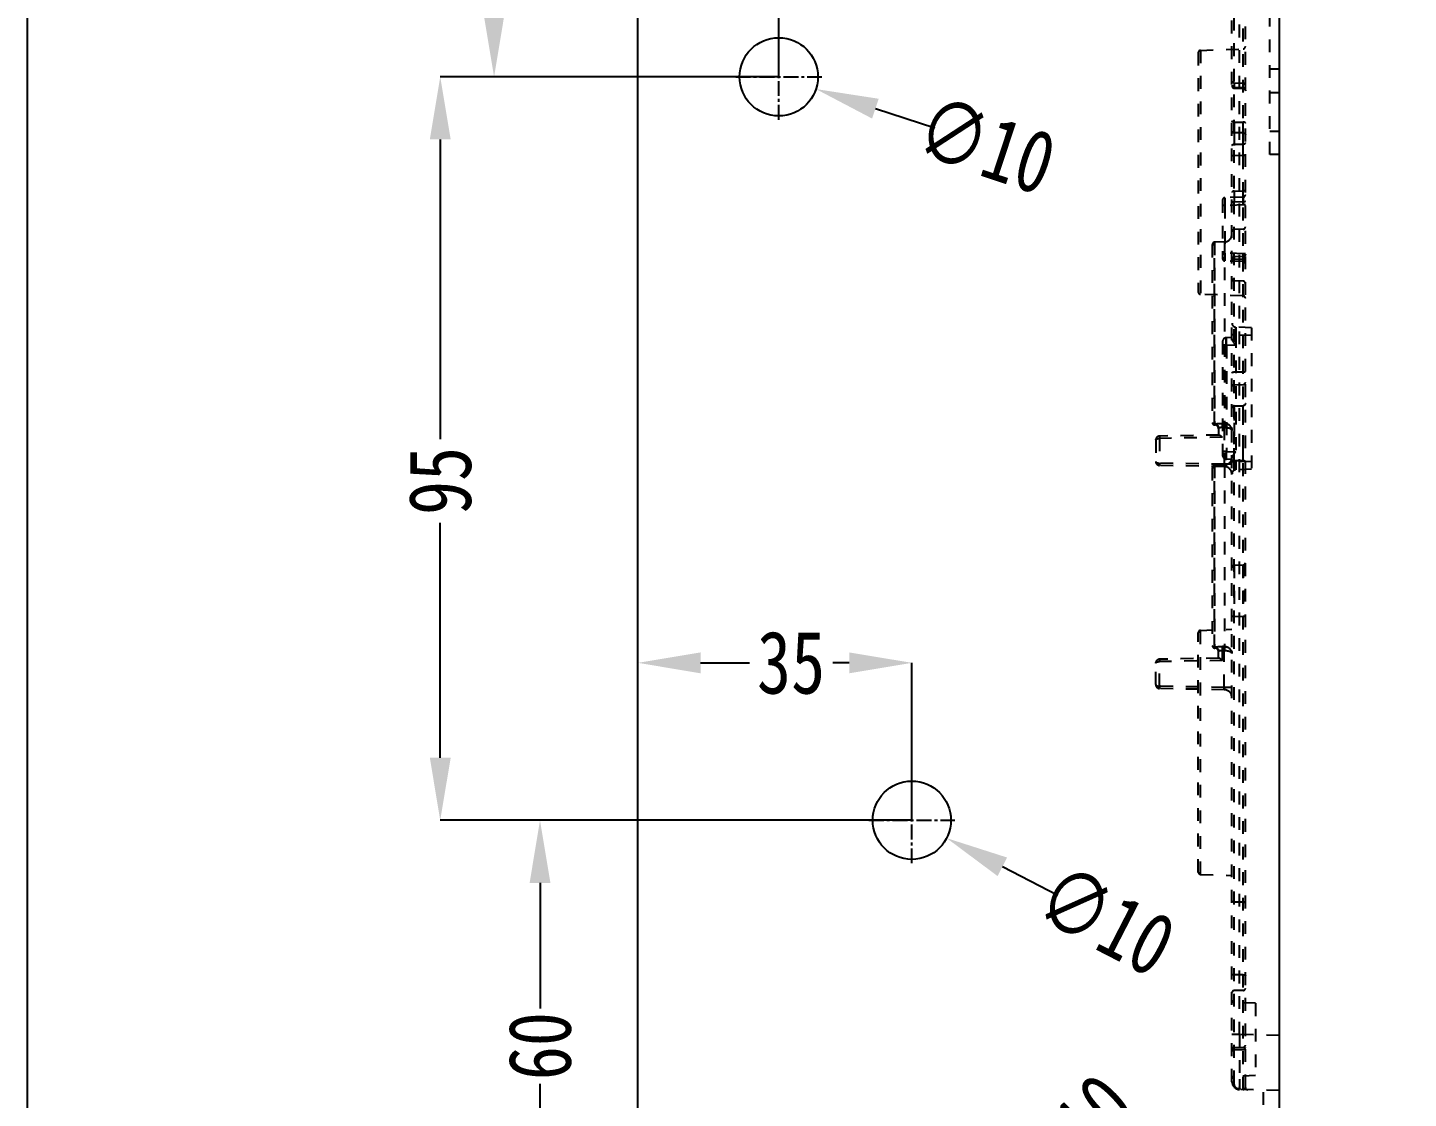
# Model space of a CAD drawing. Header units: millimetres. Extents: x -1265 to 1982, y -12197 to 1934.
# Drawn here: x -345.4 to -169, y -5053.1 to -4916.2 of the extents above; entities that cross this region are included whole.
import ezdxf

# ---------------------------------------------------------------- set-up
doc = ezdxf.new("R2010")
doc.units = ezdxf.units.MM
doc.header["$LTSCALE"] = 16.335
doc.header["$PDMODE"] = 3
doc.header["$PDSIZE"] = 0.3125
doc.linetypes.add('CENTER', pattern=[0.6, 0.375, -0.075, 0.075, -0.075])
doc.linetypes.add('HIDDEN', pattern=[0.2, 0.1, -0.1])
doc.layers.get('0').update_dxf_attribs({"linetype": 'CONTINUOUS'})
doc.layers.get('Defpoints').update_dxf_attribs({"linetype": 'CONTINUOUS'})
doc.layers.add('DEFAULT_2', color=8, linetype='HIDDEN')
doc.styles.get("Standard").update_dxf_attribs({"font": 'txt', "width": 0.8})
doc.dimstyles.new('11', dxfattribs={"dimtxt": 8, "dimasz": 8, "dimexe": 0, "dimexo": 0, "dimgap": 0, "dimtad": 0, "dimdsep": 46, "dimtxsty": 'Standard', "dimcen": 0, "dimclrd": 4, "dimclre": 4, "dimclrt": 6, "dimazin": 0, "dimtp": 0.01, "dimtm": 0.01, "dimtfac": 1, "dimtofl": 0, "dimtmove": 0, "dimatfit": 3, "dimfxl": 0, "dimtolj": 1, "dimarcsym": 0})

# ---------------------------------------------------------------- blocks, each defined once
blk = doc.blocks.new('*D681')
at = {"color": 4, "lineweight": -2}
blk.add_line((-229.46, -4929.1), (-237.06, -4926.6), dxfattribs=at)
at = {"color": 4}
blk.add_solid([(-236.64, -4925.33), (-237.48, -4927.86), (-244.66, -4924.09)], dxfattribs=at)
at = {"layer": 'Defpoints', "color": 0}
for p in [(-254.15, -4920.96), (-244.66, -4924.09)]:
    blk.add_point(p, dxfattribs=at)
at = {"color": 6, "insert": (-222.88, -4931.27), "char_height": 8, "attachment_point": 5, "rotation": 341.7522}
blk.add_mtext('\\A1;∅10', dxfattribs=at)
blk = doc.blocks.new('*D682')
at = {"color": 4, "lineweight": -2}
for p, q in [((-267.4, -5008.22), (-267.4, -4997.41)), ((-259.4, -4997.41), (-253.16, -4997.41)), ((-240.4, -4997.41), (-242.49, -4997.41)), ((-232.4, -5017.53), (-232.4, -4997.41))]:
    blk.add_line(p, q, dxfattribs=at)
at = {"color": 4}
for points in [[(-259.4, -4996.08), (-259.4, -4998.75), (-267.4, -4997.41)], [(-240.4, -4996.08), (-240.4, -4998.75), (-232.4, -4997.41)]]:
    blk.add_solid(points, dxfattribs=at)
at = {"layer": 'Defpoints', "color": 0}
for p in [(-267.4, -4997.41), (-267.4, -5008.22), (-232.4, -5017.53)]:
    blk.add_point(p, dxfattribs=at)
at = {"color": 6, "insert": (-247.83, -4997.41), "char_height": 8, "attachment_point": 5}
blk.add_mtext('\\A1;35', dxfattribs=at)
blk = doc.blocks.new('*D683')
at = {"color": 4, "lineweight": -2}
for p, q in [((-275.4, -4894.91), (-283.4, -4894.91)), ((-267.4, -4905.71), (-267.4, -4894.91)), ((-249.4, -4922.53), (-249.4, -4894.91)), ((-241.4, -4894.91), (-233.4, -4894.91))]:
    blk.add_line(p, q, dxfattribs=at)
at = {"color": 4}
for points in [[(-275.4, -4893.57), (-275.4, -4896.24), (-267.4, -4894.91)], [(-241.4, -4893.57), (-241.4, -4896.24), (-249.4, -4894.91)]]:
    blk.add_solid(points, dxfattribs=at)
at = {"layer": 'Defpoints', "color": 0}
for p in [(-267.4, -4894.91), (-267.4, -4905.71), (-249.4, -4922.53)]:
    blk.add_point(p, dxfattribs=at)
at = {"color": 6, "insert": (-257.12, -4894.91), "char_height": 8, "attachment_point": 5}
blk.add_mtext('\\A1;18', dxfattribs=at)
blk = doc.blocks.new('*D687')
at = {"color": 4, "lineweight": -2}
blk.add_line((-217.26, -5062.98), (-223.03, -5068.52), dxfattribs=at)
at = {"color": 4}
blk.add_solid([(-223.95, -5067.56), (-222.1, -5069.48), (-228.8, -5074.06)], dxfattribs=at)
at = {"layer": 'Defpoints', "color": 0}
for p in [(-228.8, -5074.06), (-236.01, -5080.99)]:
    blk.add_point(p, dxfattribs=at)
at = {"color": 6, "insert": (-212.26, -5058.18), "char_height": 8, "attachment_point": 5, "rotation": 43.8419}
blk.add_mtext('\\A1;∅10', dxfattribs=at)
blk = doc.blocks.new('*D688')
at = {"color": 4, "lineweight": -2}
blk.add_line((-213.73, -5027.13), (-220.84, -5023.47), dxfattribs=at)
at = {"color": 4}
blk.add_solid([(-220.23, -5022.29), (-221.45, -5024.66), (-227.96, -5019.81)], dxfattribs=at)
at = {"layer": 'Defpoints', "color": 0}
for p in [(-236.85, -5015.24), (-227.96, -5019.81)]:
    blk.add_point(p, dxfattribs=at)
at = {"color": 6, "insert": (-207.57, -5030.31), "char_height": 8, "attachment_point": 5, "rotation": 332.7728}
blk.add_mtext('\\A1;∅10', dxfattribs=at)
blk = doc.blocks.new('*D1029')
at = {"color": 4, "lineweight": -2}
for p, q in [((-232.4, -5017.53), (-279.91, -5017.53)), ((-279.91, -5025.53), (-279.91, -5041.59)), ((-279.91, -5069.53), (-279.91, -5051.19)), ((-244.95, -5077.53), (-279.91, -5077.53))]:
    blk.add_line(p, q, dxfattribs=at)
at = {"color": 4}
for points in [[(-281.24, -5025.53), (-278.58, -5025.53), (-279.91, -5017.53)], [(-281.24, -5069.53), (-278.58, -5069.53), (-279.91, -5077.53)]]:
    blk.add_solid(points, dxfattribs=at)
at = {"layer": 'Defpoints', "color": 0}
for p in [(-232.4, -5017.53), (-279.91, -5077.53), (-244.95, -5077.53)]:
    blk.add_point(p, dxfattribs=at)
at = {"color": 6, "insert": (-279.91, -5046.39), "char_height": 8, "attachment_point": 5, "rotation": 90}
blk.add_mtext('\\A1;60', dxfattribs=at)
blk = doc.blocks.new('*D1030')
at = {"color": 4, "lineweight": -2}
for p, q in [((-249.4, -4922.53), (-292.66, -4922.53)), ((-292.66, -4930.53), (-292.66, -4968.84)), ((-292.66, -5009.53), (-292.66, -4979.51)), ((-252.56, -5017.53), (-292.66, -5017.53))]:
    blk.add_line(p, q, dxfattribs=at)
at = {"color": 4}
for points in [[(-293.99, -4930.53), (-291.32, -4930.53), (-292.66, -4922.53)], [(-293.99, -5009.53), (-291.32, -5009.53), (-292.66, -5017.53)]]:
    blk.add_solid(points, dxfattribs=at)
at = {"layer": 'Defpoints', "color": 0}
for p in [(-249.4, -4922.53), (-292.66, -5017.53), (-252.56, -5017.53)]:
    blk.add_point(p, dxfattribs=at)
at = {"color": 6, "insert": (-292.66, -4974.17), "char_height": 8, "attachment_point": 5, "rotation": 90}
blk.add_mtext('\\A1;95', dxfattribs=at)
blk = doc.blocks.new('*D1031')
at = {"color": 4, "lineweight": -2}
for p, q in [((-242.4, -4822.53), (-285.78, -4822.53)), ((-285.78, -4830.53), (-285.78, -4867.11)), ((-285.78, -4914.53), (-285.78, -4879.91)), ((-277.61, -4922.53), (-285.78, -4922.53))]:
    blk.add_line(p, q, dxfattribs=at)
at = {"color": 4}
for points in [[(-287.11, -4830.53), (-284.45, -4830.53), (-285.78, -4822.53)], [(-287.11, -4914.53), (-284.45, -4914.53), (-285.78, -4922.53)]]:
    blk.add_solid(points, dxfattribs=at)
at = {"layer": 'Defpoints', "color": 0}
for p in [(-242.4, -4822.53), (-285.78, -4922.53), (-277.61, -4922.53)]:
    blk.add_point(p, dxfattribs=at)
at = {"color": 6, "insert": (-285.78, -4873.51), "char_height": 8, "attachment_point": 5, "rotation": 90}
blk.add_mtext('\\A1;100', dxfattribs=at)

msp = doc.modelspace()

# ---------------------------------------------------------------- linework, layer by layer
at = {"color": 7, "linetype": 'Continuous'}
for p, q in [((-267.404, -5157.525), (-267.404, -4557.525)), ((-185.469, -4912.839), (-185.469, -5079.048))]:
    msp.add_line(p, q, dxfattribs=at)
at = {"color": 1, "linetype": 'CENTER', "ltscale": 0.310989}
for p, q in [((-249.404, -4928.025), (-249.404, -4917.025)), ((-254.904, -4922.525), (-243.904, -4922.525)), ((-232.404, -5023.025), (-232.404, -5012.025)), ((-237.904, -5017.525), (-226.904, -5017.525))]:
    msp.add_line(p, q, dxfattribs=at)
msp.add_lwpolyline([(-345.378, -4480.811), (585.813, -4480.811), (585.813, -5258.366), (-345.378, -5258.366)], close=True)
for centre in [(-249.404, -4922.525), (-232.404, -5017.525)]:
    msp.add_circle(centre, 5)
at = {"layer": 'DEFAULT_2', "color": 8, "linetype": 'HIDDEN'}
for p, q in [((-191.499, -5050.931), (-191.499, -4645.175)), ((-190.52, -5044.903), (-190.52, -4645.641)), ((-191.208, -4929.675), (-191.208, -4831.065)), ((-190.081, -5051.947), (-190.081, -4831.104)), ((-189.79, -5051.661), (-189.79, -4831.407)), ((-186.669, -4932.452), (-186.669, -4904.525)), ((-195.82, -4919.447), (-195.82, -4950.021)), ((-195.529, -4919.146), (-190.081, -4918.956)), ((-195.529, -4919.146), (-195.529, -4950.322)), ((-186.669, -4921.525), (-185.469, -4921.525)), ((-191.208, -4923.316), (-190.081, -4923.357)), ((-191.208, -4923.316), (-191.208, -4923.745)), ((-191.208, -4923.745), (-191.208, -4923.934)), ((-190.081, -4923.954), (-191.208, -4923.915)), ((-191.208, -4923.934), (-191.208, -4923.963)), ((-191.208, -4923.989), (-191.208, -4923.96)), ((-191.208, -4923.96), (-190.081, -4924)), ((-190.081, -4924.03), (-191.208, -4923.989)), ((-190.081, -4924), (-190.081, -4924.03)), ((-186.669, -4924.525), (-185.469, -4924.525)), ((-191.208, -4928.322), (-190.081, -4928.308)), ((-190.081, -4928.432), (-190.081, -4928.308)), ((-190.08, -4929.242), (-190.081, -4928.432)), ((-190.081, -4929.686), (-191.208, -4929.675)), ((-186.669, -4929.452), (-185.469, -4929.452)), ((-191.208, -4931.127), (-190.081, -4931.125)), ((-191.208, -5051.143), (-191.208, -4931.127)), ((-185.469, -4932.452), (-186.669, -4932.452)), ((-190.081, -4932.603), (-191.208, -4932.592)), ((-191.208, -4937.129), (-190.081, -4937.114)), ((-191.208, -4937.129), (-191.208, -4938.019)), ((-190.081, -4937.55), (-190.081, -4937.114)), ((-190.081, -4938.477), (-190.081, -4937.55)), ((-192.705, -4938.283), (-192.705, -4945.757)), ((-192.414, -4938.986), (-192.705, -4938.986)), ((-190.081, -4937.901), (-192.414, -4937.982)), ((-190.081, -4938.905), (-192.414, -4938.986)), ((-192.414, -4938.986), (-192.414, -4945.054)), ((-191.208, -4938.019), (-191.208, -4938.489)), ((-191.208, -4938.489), (-190.081, -4938.477)), ((-189.79, -4938.905), (-190.081, -4938.905)), ((-190.081, -4942.011), (-191.208, -4942.05)), ((-194.011, -4943.964), (-194.011, -4966.709)), ((-192.469, -4943.62), (-193.72, -4943.664)), ((-193.72, -4966.93), (-193.72, -4943.664)), ((-193.72, -4943.664), (-193.714, -4966.937)), ((-192.469, -4943.62), (-192.469, -4966.82)), ((-192.414, -4945.054), (-192.705, -4945.054)), ((-190.081, -4945.136), (-192.414, -4945.054)), ((-190.081, -4946.14), (-192.414, -4946.059)), ((-190.081, -4945.497), (-191.208, -4945.536)), ((-191.208, -4945.536), (-191.208, -4945.831)), ((-191.208, -4945.831), (-191.208, -4945.886)), ((-190.081, -4945.848), (-191.208, -4945.885)), ((-189.79, -4945.136), (-190.081, -4945.136)), ((-190.081, -4948.643), (-191.208, -4948.603)), ((-190.081, -4950.512), (-195.529, -4950.322)), ((-188.986, -4954.583), (-191.014, -4954.512)), ((-188.986, -4954.583), (-188.986, -4972.673)), ((-192.705, -4956.366), (-192.705, -4970.889)), ((-192.22, -4956.869), (-192.705, -4956.869)), ((-191.499, -4955.839), (-192.22, -4955.864)), ((-191.014, -4956.827), (-192.22, -4956.869)), ((-192.22, -4956.869), (-192.22, -4970.387)), ((-191.014, -4955.516), (-191.499, -4955.516)), ((-191.014, -4955.516), (-191.014, -4971.739)), ((-188.986, -4955.587), (-191.014, -4955.516)), ((-191.208, -4960.241), (-190.081, -4960.231)), ((-191.208, -4961.875), (-190.081, -4961.843)), ((-191.209, -4964.803), (-191.208, -4964.577)), ((-191.208, -4964.577), (-190.081, -4964.556)), ((-193.71, -4966.989), (-193.715, -4966.93)), ((-193.715, -4966.93), (-193.71, -4967.01)), ((-193.71, -4967.01), (-193.71, -4966.989)), ((-193.207, -4967.43), (-193.207, -4968.301)), ((-192.486, -4967.312), (-192.714, -4967.305)), ((-192.477, -4966.82), (-192.705, -4966.813)), ((-192.486, -4967.312), (-192.486, -4972.032)), ((-201.247, -4968.935), (-201.247, -4971.687)), ((-193.169, -4968.3), (-200.754, -4968.433)), ((-192.714, -4968.594), (-200.754, -4968.734)), ((-200.754, -4968.734), (-200.754, -4971.888)), ((-192.22, -4970.387), (-192.705, -4970.387)), ((-192.22, -4970.387), (-191.014, -4970.429)), ((-191.208, -4971.438), (-191.208, -4971.289)), ((-192.486, -4972.032), (-200.754, -4971.888)), ((-192.486, -4972.334), (-200.754, -4972.189)), ((-194.011, -4972.476), (-194.011, -4995.221)), ((-192.469, -4972.132), (-193.72, -4972.175)), ((-193.72, -4995.442), (-193.72, -4972.175)), ((-193.72, -4972.175), (-193.714, -4995.449)), ((-191.499, -4972.032), (-192.486, -4972.032)), ((-192.469, -4972.132), (-192.469, -4995.332)), ((-191.499, -4971.417), (-192.22, -4971.391)), ((-191.014, -4971.739), (-191.499, -4971.739)), ((-191.208, -4971.568), (-191.208, -4971.438)), ((-191.208, -4971.568), (-190.081, -4971.548)), ((-188.986, -4971.668), (-191.014, -4971.739)), ((-188.986, -4972.673), (-191.014, -4972.744)), ((-190.081, -4984.914), (-191.208, -4984.953)), ((-190.081, -4991.487), (-191.208, -4991.526)), ((-195.82, -5024.14), (-195.82, -4993.565)), ((-195.529, -4993.265), (-191.499, -4993.124)), ((-195.529, -5024.44), (-195.529, -4993.265)), ((-193.71, -4995.501), (-193.715, -4995.442)), ((-193.715, -4995.442), (-193.71, -4995.522)), ((-193.71, -4995.522), (-193.71, -4995.501)), ((-193.207, -4996.813), (-193.207, -4995.942)), ((-192.714, -4997.106), (-192.714, -4995.817)), ((-192.486, -4995.824), (-192.714, -4995.817)), ((-192.477, -4995.332), (-192.705, -4995.324)), ((-192.486, -5000.544), (-192.486, -4995.824)), ((-201.247, -5000.199), (-201.247, -4997.447)), ((-193.169, -4996.812), (-200.754, -4996.945)), ((-192.714, -4997.106), (-200.754, -4997.246)), ((-200.754, -5000.4), (-200.754, -4997.246)), ((-192.486, -5000.544), (-200.754, -5000.4)), ((-192.486, -5000.846), (-200.754, -5000.701)), ((-191.499, -5000.544), (-192.486, -5000.544)), ((-195.529, -5024.44), (-191.499, -5024.581)), ((-190.081, -5027.993), (-191.208, -5027.974)), ((-191.208, -5037.245), (-190.081, -5037.257)), ((-190.081, -5039.265), (-191.208, -5039.296)), ((-188.484, -5040.912), (-191.208, -5040.817)), ((-188.484, -5040.912), (-188.484, -5050.158)), ((-190.52, -5044.903), (-191.499, -5044.903)), ((-185.469, -5045.035), (-190.52, -5044.903)), ((-191.208, -5046.57), (-190.081, -5046.538)), ((-191.208, -5046.84), (-190.081, -5046.811)), ((-188.484, -5050.158), (-191.208, -5050.253)), ((-185.469, -5052.068), (-190.52, -5051.936)), ((-187.469, -5060.424), (-187.469, -5052.015))]:
    msp.add_line(p, q, dxfattribs=at)
for points in [[(-190.081, -4924.03), (-189.873, -4924.124), (-189.79, -4924.331)], [(-193.334, -4967.102), (-193.226, -4967.298), (-193.207, -4967.43)], [(-193.334, -4995.614), (-193.226, -4995.809), (-193.207, -4995.942)]]:
    msp.add_lwpolyline(points, dxfattribs=at)
for centre, radius, start, end in [((-195.519, -4919.448), 0.301, 92, 180), ((-190.092, -4918.655), 0.301, 272, 0), ((-191.197, -4923.614), 0.301, 180, 268), ((-191.197, -4923.688), 0.301, 180, 267.9412), ((-190.092, -4924.256), 0.301, 0, 88), ((497.339, -4931.133), 688.548, 179.878627, 180.121373), ((-783.235, -4931.144), 593.156, 359.859107, 0.140893), ((-190.092, -4937.599), 0.301, 272, 0), ((-192.403, -4938.283), 0.301, 92, 180), ((-278.171, -4937.982), 88.095, 359.39952, 359.72634), ((-192.504, -4942.616), 1.005, 272, 0), ((-191.197, -4942.352), 0.301, 92, 180), ((-190.092, -4941.71), 0.301, 272, 0), ((-193.71, -4943.965), 0.301, 92, 180), ((-192.403, -4945.757), 0.301, 180, 268), ((-109.606, -4945.939), 82.813, 179.38791, 179.7354), ((-276.31, -4946.047), 86.234, 0.312, 0.60522), ((-190.092, -4946.441), 0.301, 0, 88), ((-191.197, -4948.302), 0.301, 180, 268), ((-195.519, -4950.02), 0.301, 180, 268), ((-190.092, -4948.944), 0.301, 0, 88), ((-190.092, -4950.813), 0.301, 0, 88), ((-190.996, -4954.01), 0.502, 180, 268), ((-141.124, -4954.631), 49.898, 180.43997, 181.01686), ((-192.202, -4956.366), 0.502, 92, 180), ((458.356, -4967.028), 649.569, 179.803734, 179.975348), ((-473.921, -4966.025), 283.844, 0.11817, 0.29647), ((-1618.38, -4967.701), 1428.304, 359.909293, 0.090707), ((-193.71, -4966.708), 0.301, 180, 270), ((-193.71, -4967.513), 0.502, 0, 90), ((-192.5, -4967.906), 1.084, 58.0088, 64.6303), ((-192.393, -4967.765), 0.907, 37.72319, 48.58395), ((-192.367, -4967.744), 0.873, 29.68931, 37.67058), ((1433.326, -4967.51), 1624.538, 179.973158, 180.087238), ((-200.745, -4968.935), 0.502, 91, 180), ((-192.202, -4970.889), 0.502, 180, 268), ((-192.504, -4971.127), 1.005, 272, 0), ((-142.552, -4971.272), 49.676, 178.97968, 179.55888), ((-200.745, -4971.687), 0.502, 180, 269), ((-193.71, -4972.477), 0.301, 92, 180), ((-192.504, -4973.339), 1.005, 0, 89), ((-190.996, -4973.246), 0.502, 92, 180), ((-138.126, -4972.663), 52.896, 178.9995, 179.54395), ((-191.197, -4985.254), 0.301, 91.97902, 180.0678), ((-190.092, -4984.613), 0.301, 271.99798, 359.99817), ((-195.519, -4993.566), 0.301, 92, 180), ((-193.71, -4995.22), 0.301, 180, 270), ((-193.71, -4996.025), 0.502, 0, 90), ((-192.5, -4996.418), 1.084, 58.0088, 64.6303), ((-192.393, -4996.277), 0.907, 37.72318, 48.58395), ((-192.367, -4996.256), 0.873, 29.68931, 37.67057), ((-200.745, -4997.447), 0.502, 91, 180), ((-200.745, -5000.199), 0.502, 180, 269), ((-192.504, -5001.85), 1.005, 0, 89), ((-195.519, -5024.139), 0.301, 180, 268), ((-191.197, -5040.516), 0.301, 180, 268), ((-191.197, -5050.555), 0.301, 92, 180), ((-45.993, -5050.572), 144.538, 180.0082, 180.40416), ((-190.494, -5050.931), 1.005, 180.00092, 268.50002), ((-189.489, -5051.661), 0.301, 180, 268.5)]:
    msp.add_arc(centre, radius, start, end, dxfattribs=at)
for points in [[(-191.458, -4923.187), (-191.483, -4923.149), (-191.499, -4923.101), (-191.499, -4923.055)], [(-189.932, -4923.397), (-189.977, -4923.373), (-190.03, -4923.359), (-190.081, -4923.357)], [(-189.828, -4923.493), (-189.852, -4923.453), (-189.89, -4923.42), (-189.932, -4923.397)], [(-189.79, -4923.618), (-189.79, -4923.574), (-189.805, -4923.53), (-189.828, -4923.493)], [(-191.209, -4929.253), (-191.209, -4929.575), (-191.209, -4929.897), (-191.209, -4930.22)], [(-190.08, -4930.215), (-190.08, -4929.89), (-190.08, -4929.566), (-190.08, -4929.242)], [(-191.358, -4945.929), (-191.313, -4945.903), (-191.26, -4945.888), (-191.208, -4945.886)], [(-189.932, -4945.451), (-189.976, -4945.478), (-190.029, -4945.496), (-190.081, -4945.497)], [(-193.454, -4967.002), (-193.411, -4967.027), (-193.37, -4967.059), (-193.336, -4967.096)], [(-193.336, -4967.096), (-193.313, -4967.122), (-193.293, -4967.15), (-193.276, -4967.18)], [(-192.469, -4966.82), (-192.32, -4966.825), (-192.17, -4966.862), (-192.036, -4966.926)], [(-191.926, -4966.986), (-191.879, -4967.015), (-191.834, -4967.048), (-191.793, -4967.085)], [(-191.358, -4971.547), (-191.309, -4971.561), (-191.258, -4971.568), (-191.208, -4971.568)], [(-193.454, -4995.514), (-193.411, -4995.539), (-193.37, -4995.571), (-193.336, -4995.608)], [(-193.336, -4995.608), (-193.313, -4995.634), (-193.293, -4995.662), (-193.276, -4995.692)], [(-192.469, -4995.332), (-192.32, -4995.337), (-192.17, -4995.374), (-192.036, -4995.438)], [(-191.926, -4995.498), (-191.879, -4995.527), (-191.834, -4995.56), (-191.793, -4995.597)], [(-191.35, -5051.113), (-191.391, -5051.097), (-191.43, -5051.072), (-191.457, -5051.038)], [(-191.208, -5051.143), (-191.256, -5051.142), (-191.305, -5051.132), (-191.35, -5051.113)], [(-190.902, -5051.788), (-190.86, -5051.82), (-190.814, -5051.847), (-190.766, -5051.868)], [(-190.593, -5051.918), (-190.57, -5051.922), (-190.546, -5051.926), (-190.522, -5051.93)]]:
    msp.add_open_spline(points, degree=3, dxfattribs=at)
for points, knots in [([(-191.499, -4923.661), (-191.499, -4923.735), (-191.437, -4923.891), (-191.283, -4923.957), (-191.208, -4923.96)], [0, 0, 0, 0, 0.4987651, 1, 1, 1, 1]), ([(-191.208, -4923.316), (-191.233, -4923.316), (-191.328, -4923.303), (-191.419, -4923.246), (-191.458, -4923.187)], [0, 0, 0, 0, 0.2621505, 1, 1, 1, 1]), ([(-190.081, -4924), (-190.006, -4924.003), (-189.852, -4924.069), (-189.79, -4924.225), (-189.79, -4924.3)], [0, 0, 0, 0, 0.50103, 1, 1, 1, 1]), ([(-191.208, -4928.322), (-191.278, -4928.321), (-191.382, -4928.312), (-191.499, -4928.233), (-191.499, -4928.192)], [0, 0, 0, 0, 0.6293815, 1, 1, 1, 1]), ([(-191.208, -4928.322), (-191.208, -4928.396), (-191.208, -4928.707), (-191.209, -4929.017), (-191.209, -4929.253)], [0, 0, 0, 0, 0.2403545, 1, 1, 1, 1]), ([(-189.79, -4928.439), (-189.79, -4928.398), (-189.906, -4928.317), (-190.011, -4928.309), (-190.081, -4928.308)], [0, 0, 0, 0, 0.3714027, 1, 1, 1, 1]), ([(-191.499, -4929.463), (-191.499, -4929.52), (-191.413, -4929.643), (-191.28, -4929.673), (-191.208, -4929.675)], [0, 0, 0, 0, 0.4394045, 1, 1, 1, 1]), ([(-191.209, -4930.22), (-191.209, -4930.298), (-191.209, -4930.601), (-191.208, -4930.903), (-191.208, -4931.127)], [0, 0, 0, 0, 0.2606245, 1, 1, 1, 1]), ([(-190.081, -4929.686), (-190.009, -4929.688), (-189.876, -4929.717), (-189.79, -4929.841), (-189.79, -4929.897)], [0, 0, 0, 0, 0.5603914, 1, 1, 1, 1]), ([(-190.081, -4931.125), (-190.081, -4931.053), (-190.081, -4930.75), (-190.08, -4930.446), (-190.08, -4930.215)], [0, 0, 0, 0, 0.2370727, 1, 1, 1, 1]), ([(-191.499, -4931.278), (-191.499, -4931.258), (-191.469, -4931.197), (-191.359, -4931.143), (-191.262, -4931.128), (-191.208, -4931.127)], [0, 0, 0, 0, 0.1677776, 0.5354882, 1, 1, 1, 1]), ([(-190.081, -4931.125), (-190.044, -4931.125), (-189.939, -4931.116), (-189.79, -4931.05), (-189.79, -4930.975)], [0, 0, 0, 0, 0.3328036, 1, 1, 1, 1]), ([(-189.79, -4932.523), (-189.79, -4932.535), (-189.821, -4932.563), (-189.918, -4932.593), (-190.012, -4932.602), (-190.081, -4932.603)], [0, 0, 0, 0, 0.1191925, 0.3354619, 1, 1, 1, 1]), ([(-191.208, -4932.592), (-191.277, -4932.592), (-191.372, -4932.601), (-191.468, -4932.632), (-191.499, -4932.66), (-191.499, -4932.672)], [0, 0, 0, 0, 0.6647262, 0.8837676, 1, 1, 1, 1]), ([(-191.208, -4937.129), (-191.245, -4937.13), (-191.35, -4937.139), (-191.499, -4937.204), (-191.499, -4937.28)], [0, 0, 0, 0, 0.3328036, 1, 1, 1, 1]), ([(-189.79, -4936.964), (-189.79, -4936.983), (-189.82, -4937.044), (-189.93, -4937.099), (-190.027, -4937.113), (-190.081, -4937.114)], [0, 0, 0, 0, 0.1677778, 0.5354881, 1, 1, 1, 1]), ([(-192.414, -4937.982), (-192.415, -4937.982), (-192.414, -4937.992), (-192.417, -4938.003), (-192.416, -4938.029), (-192.418, -4938.078), (-192.418, -4938.162), (-192.418, -4938.285), (-192.418, -4938.436), (-192.417, -4938.672), (-192.415, -4938.858), (-192.414, -4938.986)], [0, 0, 0, 0, 0.0050234, 0.0195928, 0.0435014, 0.0764958, 0.1686879, 0.2929753, 0.4444584, 0.617908, 1, 1, 1, 1]), ([(-192.418, -4938.117), (-192.417, -4938.097), (-192.416, -4938.065), (-192.418, -4938.02), (-192.413, -4938), (-192.417, -4937.982), (-192.414, -4937.982)], [0, 0, 0, 0, 0.4299226, 0.742877, 0.9343055, 1, 1, 1, 1]), ([(-191.499, -4938.558), (-191.499, -4938.547), (-191.466, -4938.523), (-191.372, -4938.498), (-191.277, -4938.49), (-191.208, -4938.489)], [0, 0, 0, 0, 0.1101862, 0.3257437, 1, 1, 1, 1]), ([(-190.077, -4938.036), (-190.078, -4938.017), (-190.079, -4937.984), (-190.077, -4937.938), (-190.082, -4937.919), (-190.078, -4937.9), (-190.081, -4937.901)], [0, 0, 0, 0, 0.4275098, 0.7409692, 0.9338557, 1, 1, 1, 1]), ([(-190.081, -4937.901), (-190.08, -4937.901), (-190.081, -4937.911), (-190.078, -4937.922), (-190.079, -4937.948), (-190.077, -4937.997), (-190.077, -4938.081), (-190.077, -4938.204), (-190.077, -4938.354), (-190.078, -4938.591), (-190.08, -4938.777), (-190.081, -4938.905)], [0, 0, 0, 0, 0.0050721, 0.0198528, 0.044023, 0.077216, 0.1691816, 0.2927627, 0.4442889, 0.6173778, 1, 1, 1, 1]), ([(-190.081, -4938.477), (-190.012, -4938.476), (-189.917, -4938.468), (-189.823, -4938.442), (-189.79, -4938.419), (-189.79, -4938.408)], [0, 0, 0, 0, 0.6744732, 0.8925594, 1, 1, 1, 1]), ([(-192.414, -4945.054), (-192.415, -4945.182), (-192.417, -4945.368), (-192.418, -4945.605), (-192.418, -4945.755), (-192.418, -4945.878), (-192.418, -4945.963), (-192.416, -4946.011), (-192.417, -4946.037), (-192.414, -4946.048), (-192.415, -4946.059), (-192.414, -4946.059)], [0, 0, 0, 0, 0.3820914, 0.5555405, 0.7070236, 0.8313113, 0.9235037, 0.9564983, 0.980407, 0.9949766, 1, 1, 1, 1]), ([(-192.414, -4946.059), (-192.417, -4946.059), (-192.413, -4946.04), (-192.418, -4946.021), (-192.416, -4945.976), (-192.418, -4945.919), (-192.418, -4945.846), (-192.418, -4945.724), (-192.418, -4945.626), (-192.418, -4945.556)], [0, 0, 0, 0, 0.017623, 0.0689749, 0.1529273, 0.2682584, 0.4134442, 0.5857896, 1, 1, 1, 1]), ([(-191.208, -4945.536), (-191.283, -4945.539), (-191.437, -4945.605), (-191.499, -4945.761), (-191.499, -4945.836)], [0, 0, 0, 0, 0.5005619, 1, 1, 1, 1]), ([(-191.499, -4946.165), (-191.499, -4946.095), (-191.455, -4945.997), (-191.379, -4945.941), (-191.358, -4945.929)], [0, 0, 0, 0, 0.7389533, 1, 1, 1, 1]), ([(-190.081, -4946.14), (-190.078, -4946.14), (-190.083, -4946.119), (-190.076, -4946.097), (-190.079, -4946.045), (-190.077, -4945.982), (-190.077, -4945.9), (-190.077, -4945.764), (-190.077, -4945.654), (-190.078, -4945.577)], [0, 0, 0, 0, 0.0180295, 0.0705755, 0.1558212, 0.2718648, 0.4167952, 0.5886768, 1, 1, 1, 1]), ([(-190.081, -4945.136), (-190.08, -4945.264), (-190.078, -4945.45), (-190.077, -4945.687), (-190.077, -4945.837), (-190.077, -4945.959), (-190.077, -4946.044), (-190.079, -4946.092), (-190.078, -4946.119), (-190.081, -4946.129), (-190.08, -4946.14), (-190.081, -4946.14)], [0, 0, 0, 0, 0.3826189, 0.5557093, 0.7072372, 0.8308192, 0.9227847, 0.9559776, 0.9801475, 0.9949281, 1, 1, 1, 1]), ([(-190.081, -4945.847), (-190.007, -4945.845), (-189.857, -4945.788), (-189.79, -4945.639), (-189.79, -4945.568)], [0, 0, 0, 0, 0.5133766, 1, 1, 1, 1]), ([(-189.79, -4945.198), (-189.79, -4945.221), (-189.803, -4945.32), (-189.867, -4945.412), (-189.932, -4945.451)], [0, 0, 0, 0, 0.2401625, 1, 1, 1, 1]), ([(-191.014, -4955.516), (-191.016, -4955.388), (-191.019, -4955.202), (-191.021, -4954.965), (-191.021, -4954.815), (-191.021, -4954.693), (-191.02, -4954.609), (-191.018, -4954.56), (-191.018, -4954.534), (-191.015, -4954.522), (-191.016, -4954.512), (-191.014, -4954.512)], [0, 0, 0, 0, 0.3826092, 0.5556768, 0.7071719, 0.8307145, 0.922642, 0.9558215, 0.9799876, 0.9947883, 1, 1, 1, 1]), ([(-191.014, -4954.512), (-191.017, -4954.512), (-191.014, -4954.531), (-191.019, -4954.55), (-191.019, -4954.596), (-191.021, -4954.68), (-191.021, -4954.823), (-191.021, -4954.945), (-191.02, -4955.014)], [0, 0, 0, 0, 0.0180986, 0.0701429, 0.1546645, 0.2699338, 0.5856705, 1, 1, 1, 1]), ([(-192.22, -4956.869), (-192.221, -4956.782), (-192.225, -4956.492), (-192.229, -4956.203), (-192.226, -4955.999)], [0, 0, 0, 0, 0.2977386, 1, 1, 1, 1]), ([(-192.22, -4955.864), (-192.222, -4955.864), (-192.221, -4955.874), (-192.224, -4955.886), (-192.224, -4955.911), (-192.226, -4955.96), (-192.227, -4956.045), (-192.227, -4956.168), (-192.227, -4956.318), (-192.225, -4956.555), (-192.222, -4956.741), (-192.22, -4956.869)], [0, 0, 0, 0, 0.0052061, 0.0198382, 0.0437802, 0.0767922, 0.1689856, 0.2932402, 0.4446679, 0.6180489, 1, 1, 1, 1]), ([(-192.226, -4955.999), (-192.226, -4955.991), (-192.226, -4955.965), (-192.225, -4955.938), (-192.225, -4955.919)], [0, 0, 0, 0, 0.2892591, 1, 1, 1, 1]), ([(-191.014, -4956.827), (-191.122, -4956.676), (-191.28, -4956.46), (-191.443, -4956.181), (-191.499, -4956.045), (-191.499, -4955.984)], [0, 0, 0, 0, 0.567472, 0.8129524, 1, 1, 1, 1]), ([(-191.499, -4960.322), (-191.499, -4960.31), (-191.468, -4960.281), (-191.371, -4960.252), (-191.277, -4960.242), (-191.208, -4960.241)], [0, 0, 0, 0, 0.1192854, 0.3357046, 1, 1, 1, 1]), ([(-190.081, -4960.231), (-190.012, -4960.23), (-189.918, -4960.221), (-189.821, -4960.191), (-189.79, -4960.163), (-189.79, -4960.15)], [0, 0, 0, 0, 0.6642954, 0.8807146, 1, 1, 1, 1]), ([(-191.208, -4961.875), (-191.281, -4961.877), (-191.422, -4961.918), (-191.499, -4962.053), (-191.499, -4962.116)], [0, 0, 0, 0, 0.5385046, 1, 1, 1, 1]), ([(-190.081, -4961.843), (-190.008, -4961.841), (-189.867, -4961.8), (-189.79, -4961.665), (-189.79, -4961.602)], [0, 0, 0, 0, 0.5385046, 1, 1, 1, 1]), ([(-189.79, -4964.277), (-189.79, -4964.348), (-189.857, -4964.497), (-190.007, -4964.554), (-190.081, -4964.556)], [0, 0, 0, 0, 0.4866268, 1, 1, 1, 1]), ([(-191.208, -4964.577), (-191.282, -4964.579), (-191.432, -4964.636), (-191.499, -4964.785), (-191.499, -4964.855)], [0, 0, 0, 0, 0.5131576, 1, 1, 1, 1]), ([(-193.714, -4966.937), (-193.714, -4966.927), (-193.683, -4966.905), (-193.627, -4966.886), (-193.533, -4966.863), (-193.354, -4966.833), (-193.073, -4966.809), (-192.834, -4966.808), (-192.705, -4966.813)], [0, 0, 0, 0, 0.0297023, 0.0906466, 0.1835519, 0.3057515, 0.6235471, 1, 1, 1, 1]), ([(-193.27, -4967.191), (-193.313, -4967.112), (-193.445, -4966.98), (-193.624, -4966.93), (-193.71, -4966.931)], [0, 0, 0, 0, 0.5124631, 1, 1, 1, 1]), ([(-193.71, -4966.931), (-193.689, -4966.931), (-193.6, -4966.937), (-193.513, -4966.968), (-193.454, -4967.002)], [0, 0, 0, 0, 0.2358522, 1, 1, 1, 1]), ([(-193.562, -4966.871), (-193.595, -4966.878), (-193.635, -4966.889), (-193.692, -4966.916), (-193.692, -4966.931)], [0, 0, 0, 0, 0.6916757, 1, 1, 1, 1]), ([(-193.276, -4967.18), (-193.265, -4967.2), (-193.227, -4967.278), (-193.207, -4967.366), (-193.207, -4967.43)], [0, 0, 0, 0, 0.2613301, 1, 1, 1, 1]), ([(-193.207, -4967.43), (-193.207, -4967.409), (-193.148, -4967.366), (-192.991, -4967.313), (-192.829, -4967.297), (-192.714, -4967.305)], [0, 0, 0, 0, 0.1193109, 0.3428418, 1, 1, 1, 1]), ([(-193.133, -4967.365), (-193.144, -4967.37), (-193.172, -4967.384), (-193.207, -4967.408), (-193.207, -4967.43)], [0, 0, 0, 0, 0.3502441, 1, 1, 1, 1]), ([(-192.714, -4967.305), (-192.71, -4967.2), (-192.707, -4967.036), (-192.702, -4966.872), (-192.705, -4966.813)], [0, 0, 0, 0, 0.6375937, 1, 1, 1, 1]), ([(-192.714, -4967.305), (-192.712, -4967.27), (-192.708, -4967.138), (-192.705, -4967.007), (-192.704, -4966.911)], [0, 0, 0, 0, 0.2687195, 1, 1, 1, 1]), ([(-192.704, -4966.911), (-192.704, -4966.9), (-192.704, -4966.867), (-192.704, -4966.834), (-192.705, -4966.813)], [0, 0, 0, 0, 0.3464295, 1, 1, 1, 1]), ([(-192.486, -4967.311), (-192.355, -4967.313), (-192.107, -4967.337), (-191.767, -4967.42), (-191.499, -4967.586), (-191.499, -4967.716)], [0, 0, 0, 0, 0.3523379, 0.6505831, 1, 1, 1, 1]), ([(-192.486, -4967.311), (-192.3, -4967.314), (-191.985, -4967.35), (-191.674, -4967.47), (-191.578, -4967.56)], [0, 0, 0, 0, 0.5857762, 1, 1, 1, 1]), ([(-192.469, -4966.82), (-192.46, -4966.878), (-192.466, -4967.043), (-192.466, -4967.207), (-192.469, -4967.313)], [0, 0, 0, 0, 0.3543993, 1, 1, 1, 1]), ([(-191.499, -4967.716), (-191.499, -4967.607), (-191.548, -4967.379), (-191.83, -4966.98), (-192.215, -4966.828), (-192.469, -4966.82)], [0, 0, 0, 0, 0.228719, 0.470143, 1, 1, 1, 1]), ([(-192.464, -4966.918), (-192.464, -4966.907), (-192.465, -4966.874), (-192.466, -4966.841), (-192.469, -4966.82)], [0, 0, 0, 0, 0.3483441, 1, 1, 1, 1]), ([(-192.469, -4967.313), (-192.468, -4967.277), (-192.465, -4967.145), (-192.463, -4967.014), (-192.464, -4966.918)], [0, 0, 0, 0, 0.2723223, 1, 1, 1, 1]), ([(-191.608, -4967.311), (-191.59, -4967.343), (-191.528, -4967.469), (-191.499, -4967.612), (-191.499, -4967.716)], [0, 0, 0, 0, 0.256388, 1, 1, 1, 1]), ([(-191.578, -4967.56), (-191.566, -4967.572), (-191.526, -4967.615), (-191.499, -4967.674), (-191.499, -4967.716)], [0, 0, 0, 0, 0.2894727, 1, 1, 1, 1]), ([(-201.247, -4968.935), (-201.247, -4968.869), (-201.039, -4968.753), (-200.872, -4968.735), (-200.754, -4968.734)], [0, 0, 0, 0, 0.3586443, 1, 1, 1, 1]), ([(-201.247, -4968.935), (-201.247, -4968.87), (-201.113, -4968.787), (-200.943, -4968.746), (-200.819, -4968.735), (-200.754, -4968.734)], [0, 0, 0, 0, 0.3493022, 0.6481441, 1, 1, 1, 1]), ([(-200.755, -4968.476), (-200.755, -4968.465), (-200.751, -4968.456), (-200.757, -4968.433), (-200.754, -4968.433)], [0, 0, 0, 0, 0.7450595, 1, 1, 1, 1]), ([(-200.754, -4968.433), (-200.755, -4968.433), (-200.753, -4968.445), (-200.756, -4968.457), (-200.755, -4968.487), (-200.756, -4968.542), (-200.755, -4968.626), (-200.754, -4968.697), (-200.754, -4968.734)], [0, 0, 0, 0, 0.0191524, 0.0751163, 0.1668458, 0.2931838, 0.6298571, 1, 1, 1, 1]), ([(-192.714, -4968.594), (-192.798, -4968.53), (-192.919, -4968.435), (-193.068, -4968.339), (-193.138, -4968.3), (-193.169, -4968.3)], [0, 0, 0, 0, 0.5866901, 0.8328368, 1, 1, 1, 1]), ([(-192.22, -4970.387), (-192.222, -4970.515), (-192.225, -4970.701), (-192.227, -4970.938), (-192.227, -4971.088), (-192.227, -4971.211), (-192.226, -4971.295), (-192.224, -4971.344), (-192.224, -4971.37), (-192.221, -4971.381), (-192.222, -4971.391), (-192.22, -4971.391)], [0, 0, 0, 0, 0.3819505, 0.5553309, 0.7067587, 0.8310137, 0.9232073, 0.9562195, 0.9801617, 0.9947939, 1, 1, 1, 1]), ([(-192.22, -4971.391), (-192.223, -4971.391), (-192.22, -4971.373), (-192.225, -4971.354), (-192.225, -4971.308), (-192.227, -4971.224), (-192.227, -4971.081), (-192.227, -4970.958), (-192.226, -4970.889)], [0, 0, 0, 0, 0.0179909, 0.0694462, 0.1534241, 0.2687285, 0.5860812, 1, 1, 1, 1]), ([(-191.499, -4971.272), (-191.499, -4971.257), (-191.489, -4971.183), (-191.458, -4971.114), (-191.431, -4971.062)], [0, 0, 0, 0, 0.2085608, 1, 1, 1, 1]), ([(-191.431, -4971.062), (-191.421, -4971.041), (-191.372, -4970.95), (-191.317, -4970.863), (-191.273, -4970.798)], [0, 0, 0, 0, 0.233006, 1, 1, 1, 1]), ([(-191.273, -4970.798), (-191.253, -4970.767), (-191.168, -4970.643), (-191.08, -4970.521), (-191.014, -4970.429)], [0, 0, 0, 0, 0.2436183, 1, 1, 1, 1]), ([(-191.208, -4971.289), (-191.209, -4971.184), (-191.21, -4970.749), (-191.21, -4970.313), (-191.211, -4969.983)], [0, 0, 0, 0, 0.241547, 1, 1, 1, 1]), ([(-190.081, -4971.548), (-190.081, -4971.422), (-190.08, -4970.893), (-190.079, -4970.365), (-190.078, -4969.962)], [0, 0, 0, 0, 0.2386554, 1, 1, 1, 1]), ([(-201.247, -4971.687), (-201.247, -4971.752), (-201.113, -4971.835), (-200.943, -4971.876), (-200.819, -4971.888), (-200.754, -4971.888)], [0, 0, 0, 0, 0.3493022, 0.6481441, 1, 1, 1, 1]), ([(-201.247, -4971.687), (-201.247, -4971.753), (-201.039, -4971.87), (-200.872, -4971.887), (-200.754, -4971.888)], [0, 0, 0, 0, 0.3586443, 1, 1, 1, 1]), ([(-200.754, -4971.888), (-200.754, -4971.925), (-200.755, -4971.996), (-200.756, -4972.081), (-200.755, -4972.135), (-200.756, -4972.165), (-200.753, -4972.177), (-200.755, -4972.189), (-200.754, -4972.189)], [0, 0, 0, 0, 0.3701428, 0.7068161, 0.8331541, 0.9248837, 0.9808476, 1, 1, 1, 1]), ([(-200.754, -4972.189), (-200.755, -4972.189), (-200.753, -4972.177), (-200.756, -4972.165), (-200.755, -4972.135), (-200.756, -4972.081), (-200.755, -4971.996), (-200.754, -4971.925), (-200.754, -4971.888)], [0, 0, 0, 0, 0.0191524, 0.0751163, 0.1668458, 0.2931838, 0.6298571, 1, 1, 1, 1]), ([(-192.486, -4972.032), (-192.484, -4972.07), (-192.481, -4972.141), (-192.479, -4972.231), (-192.479, -4972.296), (-192.483, -4972.321), (-192.484, -4972.334), (-192.486, -4972.334)], [0, 0, 0, 0, 0.3766442, 0.6949975, 0.9153077, 0.9765313, 1, 1, 1, 1]), ([(-192.486, -4972.334), (-192.484, -4972.334), (-192.483, -4972.321), (-192.479, -4972.296), (-192.479, -4972.231), (-192.481, -4972.141), (-192.484, -4972.07), (-192.486, -4972.032)], [0, 0, 0, 0, 0.0234687, 0.0846922, 0.3050022, 0.6233554, 1, 1, 1, 1]), ([(-191.499, -4971.428), (-191.499, -4971.44), (-191.478, -4971.504), (-191.408, -4971.532), (-191.358, -4971.547)], [0, 0, 0, 0, 0.1887227, 1, 1, 1, 1]), ([(-191.014, -4972.744), (-191.016, -4972.744), (-191.015, -4972.733), (-191.018, -4972.722), (-191.018, -4972.696), (-191.02, -4972.647), (-191.021, -4972.563), (-191.021, -4972.441), (-191.021, -4972.29), (-191.019, -4972.053), (-191.016, -4971.867), (-191.014, -4971.739)], [0, 0, 0, 0, 0.0052118, 0.0200128, 0.0441791, 0.0773587, 0.1692862, 0.292828, 0.4443215, 0.6173877, 1, 1, 1, 1]), ([(-191.02, -4972.242), (-191.02, -4972.278), (-191.021, -4972.4), (-191.021, -4972.523), (-191.02, -4972.608)], [0, 0, 0, 0, 0.2983302, 1, 1, 1, 1]), ([(-191.02, -4972.608), (-191.02, -4972.628), (-191.019, -4972.66), (-191.019, -4972.706), (-191.014, -4972.725), (-191.017, -4972.744), (-191.014, -4972.744)], [0, 0, 0, 0, 0.4270311, 0.7401507, 0.9329527, 1, 1, 1, 1]), ([(-190.081, -4971.548), (-190.011, -4971.549), (-189.902, -4971.559), (-189.79, -4971.646), (-189.79, -4971.689)], [0, 0, 0, 0, 0.6198884, 1, 1, 1, 1]), ([(-191.208, -4984.953), (-191.215, -4985.003), (-191.208, -4985.112), (-191.213, -4985.301), (-191.213, -4985.66), (-191.215, -4986.249), (-191.215, -4987.1), (-191.215, -4988.108), (-191.213, -4989.601), (-191.209, -4990.752), (-191.208, -4991.526)], [0, 0, 0, 0, 0.0229741, 0.0497613, 0.086341, 0.1866608, 0.3185106, 0.4747039, 0.6466116, 1, 1, 1, 1]), ([(-190.081, -4984.914), (-190.078, -4984.927), (-190.082, -4984.979), (-190.076, -4985.087), (-190.078, -4985.262), (-190.075, -4985.501), (-190.075, -4985.801), (-190.074, -4986.309), (-190.074, -4987.06), (-190.074, -4988.068), (-190.076, -4989.562), (-190.079, -4990.713), (-190.081, -4991.487)], [0, 0, 0, 0, 0.0063073, 0.0229621, 0.049673, 0.086147, 0.1320046, 0.1865223, 0.3183013, 0.4745536, 0.6465261, 1, 1, 1, 1]), ([(-191.208, -4991.526), (-191.277, -4991.525), (-191.366, -4991.519), (-191.499, -4991.469), (-191.499, -4991.433)], [0, 0, 0, 0, 0.6614499, 1, 1, 1, 1]), ([(-189.79, -4991.581), (-189.79, -4991.567), (-189.819, -4991.536), (-189.916, -4991.498), (-190.012, -4991.488), (-190.081, -4991.487)], [0, 0, 0, 0, 0.1258704, 0.3462579, 1, 1, 1, 1]), ([(-193.714, -4995.449), (-193.714, -4995.439), (-193.683, -4995.417), (-193.627, -4995.398), (-193.533, -4995.375), (-193.354, -4995.345), (-193.073, -4995.321), (-192.834, -4995.32), (-192.705, -4995.324)], [0, 0, 0, 0, 0.0297023, 0.0906466, 0.1835519, 0.3057515, 0.6235471, 1, 1, 1, 1]), ([(-193.27, -4995.703), (-193.313, -4995.624), (-193.445, -4995.492), (-193.624, -4995.442), (-193.71, -4995.443)], [0, 0, 0, 0, 0.5124631, 1, 1, 1, 1]), ([(-193.71, -4995.443), (-193.689, -4995.443), (-193.6, -4995.449), (-193.513, -4995.48), (-193.454, -4995.514)], [0, 0, 0, 0, 0.2358522, 1, 1, 1, 1]), ([(-193.562, -4995.382), (-193.595, -4995.39), (-193.635, -4995.401), (-193.692, -4995.428), (-193.692, -4995.443)], [0, 0, 0, 0, 0.6916757, 1, 1, 1, 1]), ([(-193.276, -4995.692), (-193.265, -4995.712), (-193.227, -4995.79), (-193.207, -4995.878), (-193.207, -4995.942)], [0, 0, 0, 0, 0.2613301, 1, 1, 1, 1]), ([(-193.207, -4995.942), (-193.207, -4995.921), (-193.148, -4995.878), (-192.991, -4995.825), (-192.829, -4995.809), (-192.714, -4995.817)], [0, 0, 0, 0, 0.1193109, 0.3428418, 1, 1, 1, 1]), ([(-193.133, -4995.877), (-193.144, -4995.882), (-193.172, -4995.896), (-193.207, -4995.92), (-193.207, -4995.942)], [0, 0, 0, 0, 0.3502441, 1, 1, 1, 1]), ([(-192.714, -4995.817), (-192.71, -4995.712), (-192.707, -4995.548), (-192.702, -4995.384), (-192.705, -4995.324)], [0, 0, 0, 0, 0.6375937, 1, 1, 1, 1]), ([(-192.714, -4995.817), (-192.712, -4995.781), (-192.708, -4995.65), (-192.705, -4995.519), (-192.704, -4995.423)], [0, 0, 0, 0, 0.2687195, 1, 1, 1, 1]), ([(-192.704, -4995.423), (-192.704, -4995.411), (-192.704, -4995.379), (-192.704, -4995.346), (-192.705, -4995.324)], [0, 0, 0, 0, 0.3464295, 1, 1, 1, 1]), ([(-192.486, -4995.823), (-192.355, -4995.825), (-192.107, -4995.849), (-191.767, -4995.932), (-191.499, -4996.098), (-191.499, -4996.228)], [0, 0, 0, 0, 0.3523379, 0.6505831, 1, 1, 1, 1]), ([(-192.486, -4995.823), (-192.3, -4995.826), (-191.985, -4995.862), (-191.674, -4995.982), (-191.578, -4996.072)], [0, 0, 0, 0, 0.5857762, 1, 1, 1, 1]), ([(-192.469, -4995.332), (-192.46, -4995.39), (-192.466, -4995.555), (-192.466, -4995.719), (-192.469, -4995.824)], [0, 0, 0, 0, 0.3543993, 1, 1, 1, 1]), ([(-191.499, -4996.228), (-191.499, -4996.119), (-191.548, -4995.891), (-191.83, -4995.492), (-192.215, -4995.34), (-192.469, -4995.332)], [0, 0, 0, 0, 0.228719, 0.470143, 1, 1, 1, 1]), ([(-192.464, -4995.43), (-192.464, -4995.419), (-192.465, -4995.386), (-192.466, -4995.353), (-192.469, -4995.332)], [0, 0, 0, 0, 0.3483441, 1, 1, 1, 1]), ([(-192.469, -4995.824), (-192.468, -4995.789), (-192.465, -4995.657), (-192.463, -4995.526), (-192.464, -4995.43)], [0, 0, 0, 0, 0.2723223, 1, 1, 1, 1]), ([(-191.608, -4995.823), (-191.59, -4995.855), (-191.528, -4995.981), (-191.499, -4996.124), (-191.499, -4996.228)], [0, 0, 0, 0, 0.256388, 1, 1, 1, 1]), ([(-191.578, -4996.072), (-191.566, -4996.084), (-191.526, -4996.127), (-191.499, -4996.186), (-191.499, -4996.228)], [0, 0, 0, 0, 0.2894726, 1, 1, 1, 1]), ([(-201.247, -4997.447), (-201.247, -4997.381), (-201.039, -4997.264), (-200.872, -4997.247), (-200.754, -4997.246)], [0, 0, 0, 0, 0.3586443, 1, 1, 1, 1]), ([(-201.247, -4997.447), (-201.247, -4997.382), (-201.113, -4997.299), (-200.943, -4997.258), (-200.819, -4997.246), (-200.754, -4997.246)], [0, 0, 0, 0, 0.3493022, 0.6481441, 1, 1, 1, 1]), ([(-200.755, -4996.988), (-200.755, -4996.977), (-200.751, -4996.968), (-200.757, -4996.945), (-200.754, -4996.945)], [0, 0, 0, 0, 0.7450595, 1, 1, 1, 1]), ([(-200.754, -4996.945), (-200.755, -4996.945), (-200.753, -4996.957), (-200.756, -4996.969), (-200.755, -4996.999), (-200.756, -4997.053), (-200.755, -4997.138), (-200.754, -4997.209), (-200.754, -4997.246)], [0, 0, 0, 0, 0.0191524, 0.0751163, 0.1668458, 0.2931838, 0.6298571, 1, 1, 1, 1]), ([(-192.714, -4997.106), (-192.798, -4997.041), (-192.919, -4996.947), (-193.068, -4996.85), (-193.138, -4996.812), (-193.169, -4996.812)], [0, 0, 0, 0, 0.5866901, 0.8328368, 1, 1, 1, 1]), ([(-201.247, -5000.199), (-201.247, -5000.264), (-201.113, -5000.347), (-200.943, -5000.388), (-200.819, -5000.399), (-200.754, -5000.4)], [0, 0, 0, 0, 0.3493022, 0.6481441, 1, 1, 1, 1]), ([(-201.247, -5000.199), (-201.247, -5000.265), (-201.039, -5000.381), (-200.872, -5000.399), (-200.754, -5000.4)], [0, 0, 0, 0, 0.3586443, 1, 1, 1, 1]), ([(-200.754, -5000.4), (-200.754, -5000.437), (-200.755, -5000.508), (-200.756, -5000.592), (-200.755, -5000.647), (-200.756, -5000.677), (-200.753, -5000.689), (-200.755, -5000.701), (-200.754, -5000.701)], [0, 0, 0, 0, 0.3701428, 0.7068161, 0.8331541, 0.9248837, 0.9808476, 1, 1, 1, 1]), ([(-200.754, -5000.701), (-200.755, -5000.701), (-200.753, -5000.689), (-200.756, -5000.677), (-200.755, -5000.647), (-200.756, -5000.592), (-200.755, -5000.508), (-200.754, -5000.437), (-200.754, -5000.4)], [0, 0, 0, 0, 0.0191524, 0.0751163, 0.1668458, 0.2931838, 0.6298571, 1, 1, 1, 1]), ([(-192.486, -5000.544), (-192.484, -5000.582), (-192.481, -5000.653), (-192.479, -5000.742), (-192.479, -5000.808), (-192.483, -5000.833), (-192.484, -5000.846), (-192.486, -5000.846)], [0, 0, 0, 0, 0.3766442, 0.6949975, 0.9153077, 0.9765313, 1, 1, 1, 1]), ([(-192.486, -5000.846), (-192.484, -5000.846), (-192.483, -5000.833), (-192.479, -5000.808), (-192.479, -5000.742), (-192.481, -5000.653), (-192.484, -5000.582), (-192.486, -5000.544)], [0, 0, 0, 0, 0.0234687, 0.0846922, 0.3050022, 0.6233554, 1, 1, 1, 1]), ([(-191.208, -5027.974), (-191.278, -5027.973), (-191.387, -5027.963), (-191.499, -5027.877), (-191.499, -5027.834)], [0, 0, 0, 0, 0.6199327, 1, 1, 1, 1]), ([(-189.79, -5028.133), (-189.79, -5028.09), (-189.902, -5028.004), (-190.011, -5027.994), (-190.081, -5027.993)], [0, 0, 0, 0, 0.3800673, 1, 1, 1, 1]), ([(-191.499, -5037.152), (-191.499, -5037.187), (-191.366, -5037.238), (-191.277, -5037.244), (-191.208, -5037.245)], [0, 0, 0, 0, 0.3383147, 1, 1, 1, 1]), ([(-190.081, -5037.257), (-190.012, -5037.258), (-189.923, -5037.264), (-189.79, -5037.315), (-189.79, -5037.35)], [0, 0, 0, 0, 0.6616853, 1, 1, 1, 1]), ([(-191.208, -5039.296), (-191.281, -5039.298), (-191.42, -5039.336), (-191.499, -5039.469), (-191.499, -5039.53)], [0, 0, 0, 0, 0.5431697, 1, 1, 1, 1]), ([(-190.081, -5039.265), (-190.008, -5039.263), (-189.869, -5039.225), (-189.79, -5039.092), (-189.79, -5039.031)], [0, 0, 0, 0, 0.5431697, 1, 1, 1, 1]), ([(-190.52, -5044.903), (-190.522, -5045.36), (-190.525, -5046.257), (-190.528, -5047.559), (-190.53, -5048.76), (-190.531, -5049.675), (-190.531, -5050.322), (-190.53, -5050.731), (-190.53, -5051.085), (-190.528, -5051.379), (-190.527, -5051.586), (-190.526, -5051.719), (-190.525, -5051.795), (-190.523, -5051.853), (-190.525, -5051.898), (-190.519, -5051.917), (-190.523, -5051.936), (-190.52, -5051.936)], [0, 0, 0, 0, 0.1949196, 0.3827172, 0.55557, 0.7070593, 0.772982, 0.8314465, 0.881878, 0.9238409, 0.9569091, 0.9699896, 0.9807349, 0.9891262, 0.995145, 0.9987735, 1, 1, 1, 1]), ([(-191.208, -5046.57), (-191.281, -5046.573), (-191.425, -5046.618), (-191.499, -5046.758), (-191.499, -5046.823)], [0, 0, 0, 0, 0.5308061, 1, 1, 1, 1]), ([(-191.208, -5046.84), (-191.28, -5046.842), (-191.417, -5046.877), (-191.499, -5047.006), (-191.499, -5047.065)], [0, 0, 0, 0, 0.5503135, 1, 1, 1, 1]), ([(-190.081, -5046.538), (-190.008, -5046.535), (-189.864, -5046.49), (-189.79, -5046.35), (-189.79, -5046.285)], [0, 0, 0, 0, 0.5308061, 1, 1, 1, 1]), ([(-190.081, -5046.811), (-190.009, -5046.809), (-189.872, -5046.775), (-189.79, -5046.645), (-189.79, -5046.586)], [0, 0, 0, 0, 0.5503135, 1, 1, 1, 1]), ([(-191.499, -5050.931), (-191.499, -5050.988), (-191.413, -5051.112), (-191.28, -5051.142), (-191.208, -5051.143)], [0, 0, 0, 0, 0.4403388, 1, 1, 1, 1]), ([(-191.457, -5051.038), (-191.464, -5051.029), (-191.486, -5050.998), (-191.499, -5050.959), (-191.499, -5050.931)], [0, 0, 0, 0, 0.2744638, 1, 1, 1, 1]), ([(-190.522, -5051.93), (-190.585, -5051.92), (-190.697, -5051.903), (-190.878, -5051.818), (-191.118, -5051.604), (-191.208, -5051.324), (-191.208, -5051.143)], [0, 0, 0, 0, 0.1668574, 0.2964013, 0.5226227, 1, 1, 1, 1]), ([(-190.766, -5051.868), (-190.754, -5051.874), (-190.699, -5051.897), (-190.639, -5051.91), (-190.593, -5051.918)], [0, 0, 0, 0, 0.2212132, 1, 1, 1, 1]), ([(-190.52, -5051.936), (-190.522, -5051.936), (-190.52, -5051.924), (-190.523, -5051.912), (-190.523, -5051.882), (-190.525, -5051.826), (-190.525, -5051.727), (-190.527, -5051.641), (-190.527, -5051.591)], [0, 0, 0, 0, 0.0161091, 0.0636044, 0.1424333, 0.2524172, 0.5650742, 1, 1, 1, 1]), ([(-189.79, -5051.661), (-189.79, -5051.72), (-189.834, -5051.812), (-189.942, -5051.91), (-190.029, -5051.931), (-190.081, -5051.935)], [0, 0, 0, 0, 0.4124063, 0.6399897, 1, 1, 1, 1]), ([(-190.081, -5051.935), (-190.029, -5051.931), (-189.942, -5051.909), (-189.834, -5051.812), (-189.79, -5051.72), (-189.79, -5051.661)], [0, 0, 0, 0, 0.3599896, 0.5875824, 1, 1, 1, 1])]:
    msp.add_open_spline(points, degree=3, knots=knots, dxfattribs=at)

# ---------------------------------------------------------------- dimensions: what is measured, and where the dimension line sits
for base, p1, p2, picture, middle in [((-285.779, -4922.525), (-242.404, -4822.525), (-277.608, -4922.525), '*D1031', (-285.779, -4873.51)), ((-292.658, -5017.525), (-249.404, -4922.525), (-252.559, -5017.525), '*D1030', (-292.658, -4974.172)), ((-279.911, -5077.525), (-232.404, -5017.525), (-244.949, -5077.525), '*D1029', (-279.911, -5046.394))]:
    dim = msp.add_linear_dim(base=base, p1=p1, p2=p2, angle=90, dimstyle='11', override={"dimfxl": 1.25, "dimarcsym": 1})
    dim.commit()
    dim.dimension.update_dxf_attribs({"geometry": picture, "text_midpoint": middle, "dimtype": 160})
for base, p1, p2, picture, middle in [((-267.404, -4894.906), (-249.404, -4922.525), (-267.404, -4905.715), '*D683', (-257.118, -4894.906)), ((-267.404, -4997.415), (-232.404, -5017.525), (-267.404, -5008.223), '*D682', (-247.825, -4997.415))]:
    dim = msp.add_linear_dim(base=base, p1=p1, p2=p2, dimstyle='11', override={"dimfxl": 1.25, "dimarcsym": 1})
    dim.commit()
    dim.dimension.update_dxf_attribs({"geometry": picture, "text_midpoint": middle, "dimtype": 160})
for p1, p2, picture, middle in [((-254.152, -4920.96), (-244.655, -4924.091), '*D681', (-222.875, -4931.272)), ((-236.85, -5015.238), (-227.958, -5019.813), '*D688', (-207.565, -5030.305)), ((-236.01, -5080.989), (-228.797, -5074.062), '*D687', (-212.257, -5058.177))]:
    dim = msp.add_diameter_dim_2p(p1=p1, p2=p2, dimstyle='11', override={"dimfxl": 1.25, "dimarcsym": 1})
    dim.commit()
    dim.dimension.update_dxf_attribs({"geometry": picture, "text_midpoint": middle})

doc.saveas('drawing.dxf')
